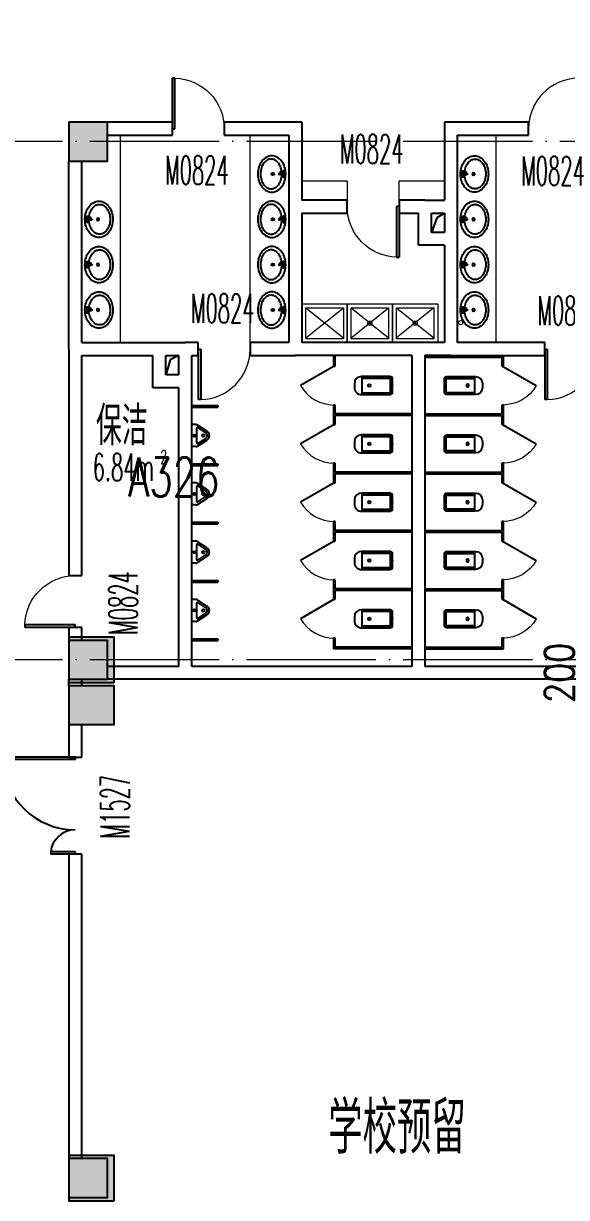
# Model space of a CAD drawing. Extents: x 1417642 to 3570900, y 124798 to 1191112.
# Drawn here: x 1456410 to 1464797, y 461495 to 479620 of the extents above; entities that cross this region are included whole.
import ezdxf

# ---------------------------------------------------------------- set-up
doc = ezdxf.new("R2010")
doc.units = 0
doc.header["$LTSCALE"] = 1000
doc.header["$MEASUREMENT"] = 0
doc.linetypes.add('DOTE', pattern=[2.42, 2, -0.2, 0.02, -0.2])
doc.layers.get('0').update_dxf_attribs({"linetype": 'CONTINUOUS'})
doc.layers.get('Defpoints').update_dxf_attribs({"linetype": 'CONTINUOUS'})
for name, color, linetype in [('colu', 2, 'CONTINUOUS'), ('COLUMN', 9, 'CONTINUOUS'), ('DOTE', 1, 'DOTE'), ('LATRINE', 6, 'CONTINUOUS'), ('LVTRY', 6, 'CONTINUOUS'), ('PUB_DIM', 3, 'CONTINUOUS'), ('PUB_HATCH', 8, 'CONTINUOUS'), ('PUB_TEXT', 40, 'CONTINUOUS'), ('SPACE', 7, 'CONTINUOUS'), ('tiaozheng', 20, 'CONTINUOUS'), ('WALL', 4, 'CONTINUOUS'), ('WINDOW', 2, 'CONTINUOUS'), ('WINDOW_TEXT', 7, 'CONTINUOUS'), ('填充', 252, 'CONTINUOUS'), ('柱填充', 8, 'CONTINUOUS')]:
    doc.layers.add(name, color=color, linetype=linetype)
doc.styles.add('_TCH_SPACE', font='ROMANS', dxfattribs={"width": 0.7, "height": 5, "bigfont": 'Z'})
doc.styles.add('_TCH_WINDOW', font='ROMANS.shx', dxfattribs={"width": 0.7, "height": 400, "bigfont": 'Z.shx'})
doc.styles.add('DIM_FONT', font='SIMPLEX.shx', dxfattribs={"width": 0.8})
doc.styles.add('Z', font='ROMANS', dxfattribs={"width": 0.7, "bigfont": 'Z'})
doc.dimstyles.new('DIMN150', dxfattribs={"dimscale": 1.5, "dimtxt": 300, "dimasz": 100, "dimexe": 250, "dimexo": 300, "dimgap": 150, "dimtad": 1, "dimdec": 0, "dimzin": 0, "dimdsep": 46, "dimtxsty": 'DIM_FONT', "dimblk": 'ARCHTICK', "dimcen": 0.09, "dimdle": 1.5, "dimclrt": 7, "dimazin": 2, "dimtfac": 1, "dimtdec": 0, "dimtix": 1, "dimtmove": 2, "dimatfit": 3, "dimldrblk": 'ARCHTICK', "dimfxl": 1, "dimtolj": 1, "dimtzin": 0, "dimarcsym": 0})

# ---------------------------------------------------------------- blocks, each defined once
blk = doc.blocks.new('896')
at = {"layer": '柱填充'}
h = blk.add_hatch(color=256, dxfattribs=at)
h.paths.add_polyline_path([(1580873, 568265), (1580873, 568965), (1580273, 568965), (1580273, 568265)])
h.paths.add_polyline_path([(1572873, 568265), (1572873, 568965), (1572273, 568965), (1572273, 568265)])
h.paths.add_polyline_path([(1564873, 568265), (1564873, 568965), (1564273, 568965), (1564273, 568265)])
h.paths.add_polyline_path([(1556873, 568265), (1556873, 568965), (1556273, 568965), (1556273, 568265)])
h.paths.add_polyline_path([(1546873, 568265), (1546873, 568965), (1546273, 568965), (1546273, 568265)])
h.paths.add_polyline_path([(1536873, 568265), (1536873, 568965), (1536273, 568965), (1536273, 568265)])
h.paths.add_polyline_path([(1533273, 568265), (1533273, 568965), (1532673, 568965), (1532673, 568265)])
h.paths.add_polyline_path([(1523273, 568365), (1523273, 568965), (1522673, 568965), (1522673, 568365)])
h.paths.add_polyline_path([(1590123, 558965), (1589423, 558965), (1589423, 558365), (1590123, 558365)])
h.paths.add_polyline_path([(1580923, 558365), (1580923, 559065), (1580223, 559065), (1580223, 558365)])
h.paths.add_polyline_path([(1572923, 558365), (1572923, 559065), (1572223, 559065), (1572223, 558365)])
h.paths.add_polyline_path([(1564923, 558365), (1564923, 559065), (1564223, 559065), (1564223, 558365)])
h.paths.add_polyline_path([(1556923, 558365), (1556923, 559065), (1556223, 559065), (1556223, 558365)])
h.paths.add_polyline_path([(1546923, 558365), (1546923, 559065), (1546223, 559065), (1546223, 558365)])
h.paths.add_polyline_path([(1536873, 558365), (1536873, 558965), (1536273, 558965), (1536273, 558365)])
h.paths.add_polyline_path([(1533273, 558365), (1533273, 558965), (1532673, 558965), (1532673, 558365)])
h.paths.add_polyline_path([(1523372, 558965), (1522672, 558965), (1522672, 558365), (1523372, 558365)])
h.paths.add_polyline_path([(1590123, 554765), (1590123, 555365), (1589523, 555365), (1589523, 554765)])
h.paths.add_polyline_path([(1580873, 554765), (1580873, 555365), (1580273, 555365), (1580273, 554765)])
h.paths.add_polyline_path([(1572873, 554765), (1572873, 555365), (1572273, 555365), (1572273, 554765)])
h.paths.add_polyline_path([(1564873, 554765), (1564873, 555365), (1564273, 555365), (1564273, 554765)])
h.paths.add_polyline_path([(1556873, 554765), (1556873, 555365), (1556273, 555365), (1556273, 554765)])
h.paths.add_polyline_path([(1546873, 554765), (1546873, 555365), (1546273, 555365), (1546273, 554765)])
h.paths.add_polyline_path([(1536873, 554765), (1536873, 555365), (1536273, 555365), (1536273, 554765)])
h.paths.add_polyline_path([(1533273, 554765), (1533273, 555365), (1532673, 555365), (1532673, 554765)])
h.paths.add_polyline_path([(1523372, 555365), (1522672, 555365), (1522672, 554765), (1523372, 554765)])
h.paths.add_polyline_path([(1590123, 546765), (1590123, 547365), (1589523, 547365), (1589523, 546765)])
h.paths.add_polyline_path([(1580873, 546765), (1580873, 547365), (1580273, 547365), (1580273, 546765)])
h.paths.add_polyline_path([(1572873, 546765), (1572873, 547365), (1572273, 547365), (1572273, 546765)])
h.paths.add_polyline_path([(1564873, 546765), (1564873, 547365), (1564273, 547365), (1564273, 546765)])
h.paths.add_polyline_path([(1556873, 546765), (1556873, 547365), (1556273, 547365), (1556273, 546765)])
h.paths.add_polyline_path([(1546873, 546715), (1546873, 547415), (1546173, 547415), (1546173, 546715)])
h.paths.add_polyline_path([(1536973, 546715), (1536973, 547415), (1536273, 547415), (1536273, 546715)])
h.paths.add_polyline_path([(1533273, 546715), (1533273, 547415), (1532573, 547415), (1532573, 546715)])
h.paths.add_polyline_path([(1523372, 547365), (1522672, 547365), (1522672, 546765), (1523372, 546765)])
h.paths.add_polyline_path([(1546873, 539365), (1546173, 539365), (1546173, 538765), (1546873, 538765)])
h.paths.add_polyline_path([(1536973, 538715), (1536973, 539415), (1536273, 539415), (1536273, 538715)])
h.paths.add_polyline_path([(1533273, 538715), (1533273, 539415), (1532573, 539415), (1532573, 538715)])
h.paths.add_polyline_path([(1523372, 539365), (1522672, 539365), (1522672, 538765), (1523372, 538765)])
h.paths.add_polyline_path([(1546873, 531365), (1546173, 531365), (1546173, 530765), (1546873, 530765)])
h.paths.add_polyline_path([(1536973, 530715), (1536973, 531415), (1536273, 531415), (1536273, 530715)])
h.paths.add_polyline_path([(1533273, 530715), (1533273, 531415), (1532573, 531415), (1532573, 530715)])
h.paths.add_polyline_path([(1523372, 531365), (1522672, 531365), (1522672, 530765), (1523372, 530765)])
h.paths.add_polyline_path([(1546873, 523365), (1546173, 523365), (1546173, 522765), (1546873, 522765)])
h.paths.add_polyline_path([(1536973, 522715), (1536973, 523415), (1536273, 523415), (1536273, 522715)])
h.paths.add_polyline_path([(1533273, 522715), (1533273, 523415), (1532573, 523415), (1532573, 522715)])
h.paths.add_polyline_path([(1523372, 523365), (1522672, 523365), (1522672, 522765), (1523372, 522765)])
h.paths.add_polyline_path([(1546873, 515365), (1546173, 515365), (1546173, 514765), (1546873, 514765)])
h.paths.add_polyline_path([(1536973, 514715), (1536973, 515415), (1536273, 515415), (1536273, 514715)])
h.paths.add_polyline_path([(1533273, 514715), (1533273, 515415), (1532573, 515415), (1532573, 514715)])
h.paths.add_polyline_path([(1523372, 515365), (1522672, 515365), (1522672, 514765), (1523372, 514765)])
h.paths.add_polyline_path([(1546873, 507365), (1546173, 507365), (1546173, 506765), (1546873, 506765)])
h.paths.add_polyline_path([(1536973, 506715), (1536973, 507415), (1536273, 507415), (1536273, 506715)])
h.paths.add_polyline_path([(1533273, 506715), (1533273, 507415), (1532573, 507415), (1532573, 506715)])
h.paths.add_polyline_path([(1523372, 507365), (1522672, 507365), (1522672, 506765), (1523372, 506765)])
h.paths.add_polyline_path([(1546873, 499365), (1546173, 499365), (1546173, 498765), (1546873, 498765)])
h.paths.add_polyline_path([(1536973, 498715), (1536973, 499415), (1536273, 499415), (1536273, 498715)])
h.paths.add_polyline_path([(1533273, 498715), (1533273, 499415), (1532573, 499415), (1532573, 498715)])
h.paths.add_polyline_path([(1523372, 499365), (1522672, 499365), (1522672, 498765), (1523372, 498765)])
h.paths.add_polyline_path([(1546873, 490765), (1546873, 491365), (1546273, 491365), (1546273, 490765)])
h.paths.add_polyline_path([(1536873, 490765), (1536873, 491365), (1536273, 491365), (1536273, 490765)])
h.paths.add_polyline_path([(1533273, 490765), (1533273, 491365), (1532673, 491365), (1532673, 490765)])
h.paths.add_polyline_path([(1523273, 490765), (1523273, 491365), (1522673, 491365), (1522673, 490765)])
at = {"layer": 'colu'}
for points in [[(1536873, 554765), (1536873, 555365), (1536273, 555365), (1536273, 554765)], [(1536973, 546715), (1536973, 547415), (1536273, 547415), (1536273, 546715)], [(1536973, 538715), (1536973, 539415), (1536273, 539415), (1536273, 538715)]]:
    blk.add_lwpolyline(points, close=True, dxfattribs=at)
blk = doc.blocks.new('_ArchTick')
at = {"color": 0, "linetype": 'ByBlock', "const_width": 0.4}
blk.add_lwpolyline([(-0.5, -0.5), (0.5, 0.5)], dxfattribs=at)
blk = doc.blocks.new('*D1549')
at = {"layer": 'Defpoints', "color": 0}
for p in [(1465136, 469695), (1465579, 469695), (1465579, 469495)]:
    blk.add_point(p, dxfattribs=at)
at = {"layer": 'PUB_DIM', "color": 0, "lineweight": -2}
for p, q in [((1465136, 469695), (1465136, 469845)), ((1465129, 469695), (1464761, 469695)), ((1465136, 469495), (1465136, 469695)), ((1465129, 469495), (1464761, 469495)), ((1465136, 469495), (1465136, 469345))]:
    blk.add_line(p, q, dxfattribs=at)
at = {"layer": 'PUB_DIM', "color": 0, "lineweight": -2, "xscale": 150, "yscale": 150, "zscale": 150}
for p, rotation in [((1465136, 469695), 270), ((1465136, 469495), 90)]:
    blk.add_blockref('_ArchTick', p, dxfattribs=dict(at, rotation=rotation))
at = {"layer": 'PUB_DIM', "color": 7, "insert": (1464686, 469595), "char_height": 450, "attachment_point": 5, "rotation": 90, "style": 'DIM_FONT'}
blk.add_mtext('\\A1;200', dxfattribs=at)
blk = doc.blocks.new('_FZH')
blk.add_lwpolyline([(-0.5, -0.5), (0.5, -0.5), (0.5, 0.5), (-0.5, 0.5)], close=True)
at = {"layer": 'PUB_HATCH'}
blk.add_solid([(-0.5, -0.5), (0.5, -0.5), (-0.5, 0.5), (0.5, 0.5)], dxfattribs=at)
blk = doc.blocks.new('$DorLib2D$00000225')
at = {"color": 0}
for p, q in [((0.475, -0.001), (0.475, 0.752)), ((0.475, 0.752), (0.5, 0.752)), ((0.5, -0.001), (0.5, 0.752)), ((-0.5, 0), (-0.5, 0.252)), ((-0.475, 0.252), (-0.5, 0.252)), ((-0.475, 0), (-0.475, 0.252)), ((-0.475, 0), (-0.5, 0)), ((0.475, -0.001), (0.5, -0.001))]:
    blk.add_line(p, q, dxfattribs=at)
for centre, radius, start, end in [((0.505, -0.002), 0.755, 92.2493, 179.7238), ((-0.501, 0.003), 0.251, 359.7899, 84.0974)]:
    blk.add_arc(centre, radius, start, end, dxfattribs=at)
blk = doc.blocks.new('$lvtry$00000200')
for p, q in [((-140, -40, 0), (-140, -480, 0)), ((-110, -40, 0), (-110, -470, 0)), ((100, 0, 0), (-100, 0, 0)), ((100, -30, 0), (-100, -30, 0)), ((110, -470, 0), (110, -40, 0)), ((140, -480, 0), (140, -40, 0)), ((140, -470, 0), (-140, -470, 0)), ((-30, -590, 0), (30, -590, 0))]:
    blk.add_line(p, q)
blk.add_circle((0, -359, 0), 20)
for centre, radius, start, end in [((-100, -40, 0), 40, 90, 180), ((-100, -40, 0), 10, 90, 180), ((100, -40, 0), 40, 0, 90), ((100, -40, 0), 10, 0, 90), ((-30, -480, 0), 110, 180, 270), ((30, -480, 0), 110, 270, 0)]:
    blk.add_arc(centre, radius, start, end)
blk.add_point((0, 0))
blk = doc.blocks.new('$TCHSYS$APDOOR2D')
blk.add_line((0.5, 0), (0, 0.866))
at = {"lineweight": 13}
blk.add_arc((0.5, 0), 1, 120, 180, dxfattribs=at)
blk = doc.blocks.new('$lvtry$00000219')
for p, q in [((-170, 0, 0), (170, 0, 0)), ((-170, -61, 0), (-170, 0, 0)), ((170, -61, 0), (170, 0, 0)), ((-162, -88, 0), (-69, -231, 0)), ((-124, -91, 0), (-43, -216, 0)), ((-116, -76, 0), (116, -76, 0)), ((43, -216, 0), (124, -91, 0)), ((69, -231, 0), (162, -88, 0))]:
    blk.add_line(p, q)
for centre, radius in [((0, -177, 0), 20), ((0, -38, 0), 17.7)]:
    blk.add_circle(centre, radius)
for centre, radius, start, end in [((-120, -61, 0), 50, 180, 213.0863), ((-116, -86, 0), 10, 90, 213.0863), ((116, -86, 0), 10, 326.9137, 90), ((120, -61, 0), 50, 326.9137, 0), ((0, -191, 0), 80, 210, 330), ((0, -191, 0), 50, 210, 330)]:
    blk.add_arc(centre, radius, start, end)
blk.add_point((0, -38, 0))
blk = doc.blocks.new('$lvtry$00000193')
for p, q in [((-17, -43, 0), (-17, -33, 0)), ((17, -43, 0), (17, -33, 0))]:
    blk.add_line(p, q)
at = {"elevation": 0}
blk.add_lwpolyline([(280, -215, 0.12431), (260, -136, 0.105707), (198, -63, 0.086941), (110, -17, 0.077137), (0, 0, 0.077137), (-110, -17, 0.086941), (-198, -63, 0.105707), (-260, -136, 0.12431), (-280, -215, 0.12431), (-260, -294, 0.105707), (-198, -367, 0.086941), (-110, -413, 0.077137), (0, -430, 0.077137), (110, -413, 0.086941), (198, -367, 0.105707), (260, -294, 0.12431)], format="xyb", close=True, dxfattribs=at)
blk.add_lwpolyline([(-25, -61, 0.056876), (-95, -75, 0.086941), (-168, -113, 0.105707), (-216, -170, 0.12431), (-230, -225, 0.12431), (-216, -280, 0.105707), (-168, -337, 0.086941), (-95, -375, 0.077137), (0, -390, 0.077137), (95, -375, 0.086941), (168, -337, 0.105707), (216, -280, 0.12431), (230, -225, 0.12431), (216, -170, 0.105707), (168, -113, 0.086941), (95, -75, 0.06676), (13, -60, 0.06676)], format="xyb", dxfattribs=at)
for centre, radius in [((0, -200, 0), 20), ((0, -43, 0), 16.7)]:
    blk.add_circle(centre, radius)
for centre, radius, start, end in [((-40, -34, 0), 10.1, 106.6096, 258.1648), ((-64, 234, 0), 259, 274.7069, 282.3732), ((-75, -213, 0), 173, 71.36, 79.1873), ((-29, -80, 0), 6.77, 155.344, 308.3224), ((-171, 19, 0), 166, 324.8411, 338.1337), ((-171, 19, 0), 170, 324.8411, 331.3523), ((-29, -80, 0), 3.37, 155.344, 308.3224), ((100, -194, 0), 170, 132.3141, 138.8253), ((100, -194, 0), 166, 125.5327, 138.8253), ((-12, -58, 0), 10.6, 201.8924, 261.774), ((0, -33, 0), 16.7, 0, 180), ((-381, -115, 0), 372, 2.3982, 6.7627), ((0, -96, 0), 9.9, 201.7837, 338.2163), ((64, 234, 0), 259, 257.6268, 265.2931), ((381, -115, 0), 372, 170.1008, 177.6018), ((75, -213, 0), 173, 100.8127, 110.4191), ((40, -34, 0), 10.1, 281.8352, 73.3904)]:
    blk.add_arc(centre, radius, start, end)
blk.add_point((0, -33, 0))
blk = doc.blocks.new('$DorLib2D$00000001')
for p, q in [((0.45, 0.975), (0.5, 0.975)), ((0.45, 0), (0.45, 0.975)), ((0.5, 0), (0.5, 0.975)), ((0.5, 0), (0.45, 0))]:
    blk.add_line(p, q)
at = {"lineweight": 13}
blk.add_arc((0.475, 0), 0.975, 91.4693, 180, dxfattribs=at)

msp = doc.modelspace()

# ---------------------------------------------------------------- linework, layer by layer
at = {"layer": 'DOTE', "lineweight": 0}
for points in [[(1597373.8, 477795.5), (1432083.9, 477795.5)], [(1597373.8, 469795.5), (1432083.9, 469795.5)], [(1597373.8, 469795.5), (1432083.9, 469795.5)]]:
    msp.add_lwpolyline(points, dxfattribs=at)
at = {"layer": 'LATRINE'}
for p, q in [((1461197.8, 474480), (1461197.8, 474330)), ((1461222.8, 474480), (1461197.8, 474480)), ((1461197.8, 474330), (1461222.8, 474330)), ((1461222.8, 474330), (1461222.8, 474480)), ((1462610.3, 474492.5), (1463822.8, 474492.5)), ((1462610.3, 474492.5), (1462610.3, 474467.5)), ((1462610.3, 474467.5), (1463797.8, 474467.5)), ((1463797.8, 474467.5), (1463797.8, 474330)), ((1463797.8, 474330), (1463822.8, 474330)), ((1463822.8, 474330), (1463822.8, 474492.5)), ((1459010.3, 473720.5), (1459410.3, 473720.5)), ((1459010.3, 473720.5), (1459010.3, 473695.5)), ((1459010.3, 473695.5), (1459410.3, 473695.5)), ((1459410.3, 473720.5), (1459410.3, 473695.5)), ((1461222.8, 473730), (1461197.8, 473730)), ((1461197.8, 473730), (1461197.8, 473580)), ((1461222.8, 473592.5), (1461222.8, 473730)), ((1462410.3, 473592.5), (1461222.8, 473592.5)), ((1462410.3, 473567.5), (1462410.3, 473592.5)), ((1462610.3, 473592.5), (1463797.8, 473592.5)), ((1462610.3, 473592.5), (1462610.3, 473567.5)), ((1463822.8, 473730), (1463797.8, 473730)), ((1463797.8, 473730), (1463797.8, 473592.5)), ((1463822.8, 473580), (1463822.8, 473730)), ((1461197.8, 473580), (1461197.8, 473430)), ((1461197.8, 473430), (1461222.8, 473430)), ((1462410.3, 473567.5), (1461222.8, 473567.5)), ((1461222.8, 473430), (1461222.8, 473567.5)), ((1462610.3, 473567.5), (1463797.8, 473567.5)), ((1463797.8, 473567.5), (1463797.8, 473430)), ((1463797.8, 473430), (1463822.8, 473430)), ((1463822.8, 473430), (1463822.8, 473580)), ((1459010.3, 472820.5), (1459410.3, 472820.5)), ((1459010.3, 472820.5), (1459010.3, 472795.5)), ((1459010.3, 472795.5), (1459410.3, 472795.5)), ((1459410.3, 472820.5), (1459410.3, 472795.5)), ((1461222.8, 472830), (1461197.8, 472830)), ((1461197.8, 472830), (1461197.8, 472680)), ((1461222.8, 472692.5), (1461222.8, 472830)), ((1462410.3, 472692.5), (1461222.8, 472692.5)), ((1462410.3, 472667.5), (1462410.3, 472692.5)), ((1462610.3, 472692.5), (1463797.8, 472692.5)), ((1462610.3, 472692.5), (1462610.3, 472667.5)), ((1463822.8, 472830), (1463797.8, 472830)), ((1463797.8, 472830), (1463797.8, 472692.5)), ((1463822.8, 472680), (1463822.8, 472830)), ((1461197.8, 472680), (1461197.8, 472530)), ((1461197.8, 472530), (1461222.8, 472530)), ((1462410.3, 472667.5), (1461222.8, 472667.5)), ((1461222.8, 472530), (1461222.8, 472667.5)), ((1462610.3, 472667.5), (1463797.8, 472667.5)), ((1463797.8, 472667.5), (1463797.8, 472530)), ((1463797.8, 472530), (1463822.8, 472530)), ((1463822.8, 472530), (1463822.8, 472680)), ((1459010.3, 471920.5), (1459410.3, 471920.5)), ((1459010.3, 471920.5), (1459010.3, 471895.5)), ((1459010.3, 471895.5), (1459410.3, 471895.5)), ((1459410.3, 471920.5), (1459410.3, 471895.5)), ((1461222.8, 471930), (1461197.8, 471930)), ((1461197.8, 471930), (1461197.8, 471780)), ((1461197.8, 471780), (1461197.8, 471630)), ((1461222.8, 471792.5), (1461222.8, 471930)), ((1462410.3, 471792.5), (1461222.8, 471792.5)), ((1462410.3, 471767.5), (1462410.3, 471792.5)), ((1462610.3, 471792.5), (1463797.8, 471792.5)), ((1462610.3, 471792.5), (1462610.3, 471767.5)), ((1463822.8, 471930), (1463797.8, 471930)), ((1463797.8, 471930), (1463797.8, 471792.5)), ((1463822.8, 471780), (1463822.8, 471930)), ((1463822.8, 471630), (1463822.8, 471780)), ((1461197.8, 471630), (1461222.8, 471630)), ((1462410.3, 471767.5), (1461222.8, 471767.5)), ((1461222.8, 471630), (1461222.8, 471767.5)), ((1462610.3, 471767.5), (1463797.8, 471767.5)), ((1463797.8, 471767.5), (1463797.8, 471630)), ((1463797.8, 471630), (1463822.8, 471630)), ((1459010.3, 471020.5), (1459410.3, 471020.5)), ((1459010.3, 471020.5), (1459010.3, 470995.5)), ((1459010.3, 470995.5), (1459410.3, 470995.5)), ((1459410.3, 471020.5), (1459410.3, 470995.5)), ((1461222.8, 471030), (1461197.8, 471030)), ((1461197.8, 471030), (1461197.8, 470880)), ((1461197.8, 470880), (1461197.8, 470730)), ((1461222.8, 470892.5), (1461222.8, 471030)), ((1462410.3, 470892.5), (1461222.8, 470892.5)), ((1462410.3, 470867.5), (1462410.3, 470892.5)), ((1462610.3, 470892.5), (1463797.8, 470892.5)), ((1462610.3, 470892.5), (1462610.3, 470867.5)), ((1463822.8, 471030), (1463797.8, 471030)), ((1463797.8, 471030), (1463797.8, 470892.5)), ((1463822.8, 470880), (1463822.8, 471030)), ((1463822.8, 470730), (1463822.8, 470880)), ((1461197.8, 470730), (1461222.8, 470730)), ((1462410.3, 470867.5), (1461222.8, 470867.5)), ((1461222.8, 470730), (1461222.8, 470867.5)), ((1462610.3, 470867.5), (1463797.8, 470867.5)), ((1463797.8, 470867.5), (1463797.8, 470730)), ((1463797.8, 470730), (1463822.8, 470730)), ((1459010.3, 470120.5), (1459410.3, 470120.5)), ((1459010.3, 470120.5), (1459010.3, 470095.5)), ((1459010.3, 470095.5), (1459410.3, 470095.5)), ((1459410.3, 470120.5), (1459410.3, 470095.5)), ((1461222.8, 470130), (1461197.8, 470130)), ((1461197.8, 470130), (1461197.8, 469967.5)), ((1462410.3, 469967.5), (1461197.8, 469967.5)), ((1461222.8, 469992.5), (1461222.8, 470130)), ((1462410.3, 469992.5), (1461222.8, 469992.5)), ((1462410.3, 469967.5), (1462410.3, 469992.5)), ((1462610.3, 469992.5), (1463797.8, 469992.5)), ((1462610.3, 469992.5), (1462610.3, 469967.5)), ((1462610.3, 469967.5), (1463822.8, 469967.5)), ((1463822.8, 470130), (1463797.8, 470130)), ((1463797.8, 470130), (1463797.8, 469992.5)), ((1463822.8, 469967.5), (1463822.8, 470130))]:
    msp.add_line(p, q, dxfattribs=at)
at = {"layer": 'LATRINE', "lineweight": 0}
for points in [[(1457910.3, 474692.5), (1457910.3, 477895.5)], [(1459910.3, 474692.5), (1459910.3, 477895.5)], [(1463710.3, 474692.5), (1463710.3, 477895.5)]]:
    msp.add_lwpolyline(points, dxfattribs=at)
at = {"layer": 'LVTRY', "lineweight": 0}
for p, q in [((1461350.3, 475224.2), (1460770.3, 474760.6)), ((1461350.3, 474760.6), (1460770.3, 475224.2)), ((1462050.3, 475224.2), (1461470.3, 474760.6)), ((1462050.3, 474760.6), (1461470.3, 475224.2)), ((1462750.3, 475232.2), (1462170.3, 474768.6)), ((1462750.3, 474760.6), (1462170.3, 475224.2))]:
    msp.add_line(p, q, dxfattribs=at)
for points in [[(1461410.3, 476892.5), (1460710.3, 476892.5), (1460710.3, 477192.2), (1461410.3, 477192.2)], [(1462910.3, 476892.5), (1462210.3, 476892.5), (1462210.3, 477192.2), (1462910.3, 477192.2)], [(1460710.3, 475292.2), (1461410.3, 475292.2), (1461410.3, 474692.5), (1460710.3, 474692.5)], [(1460770.3, 475232.2), (1461350.3, 475232.2), (1461350.3, 474752.5), (1460770.3, 474752.5)], [(1461410.3, 475292.2), (1462110.3, 475292.2), (1462110.3, 474692.5), (1461410.3, 474692.5)], [(1461470.3, 475232.2), (1462050.3, 475232.2), (1462050.3, 474752.5), (1461470.3, 474752.5)], [(1462110.3, 475292.2), (1462810.3, 475292.2), (1462810.3, 474692.5), (1462110.3, 474692.5)], [(1462170.3, 475232.2), (1462750.3, 475232.2), (1462750.3, 474752.5), (1462170.3, 474752.5)]]:
    msp.add_lwpolyline(points, close=True, dxfattribs=at)
for centre in [(1461760.3, 474992.4), (1462460.3, 474992.4), (1463160.3, 475000.4)]:
    msp.add_circle(centre, 32.1, dxfattribs=at)
at = {"layer": 'tiaozheng', "color": 2}
for p, q in [((1462910.3, 476692.5), (1462791.7, 476618.4)), ((1462791.7, 476618.4), (1462710.3, 476395.5)), ((1458678.1, 474429.5), (1458610.3, 474195.5)), ((1458810.3, 474492.5), (1458678.1, 474429.5))]:
    msp.add_line(p, q, dxfattribs=at)
at = {"layer": 'WALL'}
for p, q in [((1458710.3, 478095.5), (1457710.3, 478095.5)), ((1458710.3, 477895.5), (1458710.3, 478095.5)), ((1460710.3, 478095.5), (1459510.3, 478095.5)), ((1459510.3, 478095.5), (1459510.3, 477895.5)), ((1460710.3, 478095.5), (1460710.3, 476892.5)), ((1462910.3, 478095.5), (1462910.3, 476892.5)), ((1464210.3, 478095.5), (1462910.3, 478095.5)), ((1464210.3, 477895.5), (1464210.3, 478095.5)), ((1457710.3, 477895.5), (1458710.3, 477895.5)), ((1459510.3, 477895.5), (1460510.3, 477895.5)), ((1460510.3, 477895.5), (1460510.3, 476792.5)), ((1463110.3, 477895.5), (1463110.3, 476792.5)), ((1463110.3, 477895.5), (1464210.3, 477895.5)), ((1457110.3, 474592.5), (1457110.3, 477495.5)), ((1457310.3, 474692.5), (1457310.3, 477495.5)), ((1461410.3, 476892.5), (1460710.3, 476892.5)), ((1461410.3, 476692.5), (1461410.3, 476892.5)), ((1462610.3, 476892.5), (1462210.3, 476892.5)), ((1462210.3, 476892.5), (1462210.3, 476692.5)), ((1462610.3, 476892.5), (1462910.3, 476892.5)), ((1460510.3, 476792.5), (1460510.3, 474692.5)), ((1460710.3, 476692.5), (1461410.3, 476692.5)), ((1460710.3, 476692.5), (1460710.3, 474692.5)), ((1462210.3, 476692.5), (1462510.3, 476692.5)), ((1462510.3, 476195.5), (1462510.3, 476692.5)), ((1462710.3, 476395.5), (1462710.3, 476692.5)), ((1462710.3, 476692.5), (1462910.3, 476692.5)), ((1462910.3, 476692.5), (1462910.3, 476395.5)), ((1463110.3, 476792.5), (1463110.3, 476295.5)), ((1462910.3, 476395.5), (1462710.3, 476395.5)), ((1462910.3, 476195.5), (1462510.3, 476195.5)), ((1462910.3, 476195.5), (1462910.3, 474692.5)), ((1463110.3, 476295.5), (1463110.3, 474692.5)), ((1457310.3, 474692.5), (1458510.3, 474692.5)), ((1458510.3, 474692.5), (1458910.3, 474692.5)), ((1459110.3, 474692.5), (1458910.3, 474692.5)), ((1459110.3, 474492.5), (1459110.3, 474692.5)), ((1460510.3, 474692.5), (1459910.3, 474692.5)), ((1459910.3, 474692.5), (1459910.3, 474492.5)), ((1462510.3, 474692.5), (1460710.3, 474692.5)), ((1462910.3, 474692.5), (1462510.3, 474692.5)), ((1464460.3, 474692.5), (1463110.3, 474692.5)), ((1464460.3, 474492.5), (1464460.3, 474692.5)), ((1457110.3, 474592.5), (1457110.3, 471095.5)), ((1457310.3, 471095.5), (1457310.3, 474492.5)), ((1457310.3, 474492.5), (1458410.3, 474492.5)), ((1458410.3, 473995.5), (1458410.3, 474492.5)), ((1458610.3, 474195.5), (1458610.3, 474492.5)), ((1458610.3, 474492.5), (1458810.3, 474492.5)), ((1458810.3, 474195.5), (1458810.3, 474492.5)), ((1459010.3, 474492.5), (1459110.3, 474492.5)), ((1459010.3, 474095.5), (1459010.3, 474492.5)), ((1459910.3, 474492.5), (1460610.3, 474492.5)), ((1462410.3, 474492.5), (1460610.3, 474492.5)), ((1462410.3, 474492.5), (1462410.3, 469695.5)), ((1462610.3, 474492.5), (1462610.3, 469695.5)), ((1463010.3, 474492.5), (1462610.3, 474492.5)), ((1463010.3, 474492.5), (1464460.3, 474492.5)), ((1458810.3, 474195.5), (1458610.3, 474195.5)), ((1458810.3, 473995.5), (1458410.3, 473995.5)), ((1458810.3, 469695.5), (1458810.3, 473995.5)), ((1459010.3, 469695.5), (1459010.3, 474095.5)), ((1457110.3, 471095.5), (1457310.3, 471095.5)), ((1457310.3, 470295.5), (1457110.3, 470295.5)), ((1457110.3, 470295.5), (1457110.3, 470095.5)), ((1457310.3, 470095.5), (1457310.3, 470295.5)), ((1458810.3, 469695.5), (1457710.3, 469695.5)), ((1462410.3, 469695.5), (1459010.3, 469695.5)), ((1467110.3, 469695.5), (1462610.3, 469695.5)), ((1457110.3, 469395.5), (1457110.3, 469495.5)), ((1457310.3, 469395.5), (1457310.3, 469495.5)), ((1458910.3, 469495.5), (1457710.3, 469495.5)), ((1462510.3, 469495.5), (1458910.3, 469495.5)), ((1467110.3, 469495.5), (1462510.3, 469495.5)), ((1457110.3, 468795.5), (1457110.3, 468295.5)), ((1457310.3, 468295.5), (1457310.3, 468795.5)), ((1457110.3, 468295.5), (1457310.3, 468295.5)), ((1457310.3, 466795.5), (1457110.3, 466795.5)), ((1457110.3, 466795.5), (1457110.3, 462095.5)), ((1457310.3, 462095.5), (1457310.3, 466795.5))]:
    msp.add_line(p, q, dxfattribs=at)

# ---------------------------------------------------------------- block references
at = {"layer": 'COLUMN', "lineweight": 0, "xscale": 600, "yscale": 600, "zscale": 600}
for p in [(1457410.3, 477795.5), (1457410.3, 469795.5), (1457410.3, 461795.5)]:
    msp.add_blockref('_FZH', p, dxfattribs=at)
at = {"layer": 'COLUMN', "xscale": 700, "yscale": 600, "zscale": 600}
msp.add_blockref('_FZH', (1457460.3, 469095.5, 0), dxfattribs=at)
at = {"layer": 'LATRINE', "lineweight": 0, "xscale": 600, "zscale": 25, "rotation": 90}
for p, yscale in [((1461210.3, 474030), 600), ((1463810.3, 474030), -600), ((1461210.3, 473130), 600), ((1463810.3, 473130), -600), ((1461210.3, 472230), 600), ((1463810.3, 472230), -600), ((1461210.3, 471330), 600), ((1463810.3, 471330), -600), ((1461210.3, 470430), 600), ((1463810.3, 470430), -600)]:
    msp.add_blockref('$TCHSYS$APDOOR2D', p, dxfattribs=dict(at, yscale=yscale))
at = {"layer": 'LVTRY', "lineweight": 0}
for name, p, rotation in [('$lvtry$00000193', (1460460.3, 477296.4), 270), ('$lvtry$00000193', (1460460.3, 476596.4), 270), ('$lvtry$00000193', (1460460.3, 475896.4), 270), ('$lvtry$00000193', (1460460.3, 475196.4), 270), ('$lvtry$00000200', (1462110.3, 474030), 270), ('$lvtry$00000219', (1459010.3, 473258), 90.00000000000001), ('$lvtry$00000200', (1462110.3, 473130), 270), ('$lvtry$00000219', (1459010.3, 472358), 90.00000000000001), ('$lvtry$00000200', (1462110.3, 472230), 270), ('$lvtry$00000219', (1459010.3, 471458), 90.00000000000001), ('$lvtry$00000200', (1462110.3, 471330), 270), ('$lvtry$00000219', (1459010.3, 470558, 0), 90.00000000000001), ('$lvtry$00000200', (1462110.3, 470430), 270)]:
    msp.add_blockref(name, p, dxfattribs=dict(at, rotation=rotation))
at = {"layer": 'LVTRY', "lineweight": 0, "rotation": 270}
for name, p, yscale in [('$lvtry$00000193', (1463160.3, 477296.4), -0.9999999999999998), ('$lvtry$00000193', (1457360.3, 476596.4), -0.9999999999999998), ('$lvtry$00000193', (1463160.3, 476596.4), -0.9999999999999998), ('$lvtry$00000193', (1457360.3, 475896.4), -0.9999999999999998), ('$lvtry$00000193', (1463160.3, 475896.4), -0.9999999999999998), ('$lvtry$00000193', (1457360.3, 475196.4), -0.9999999999999998), ('$lvtry$00000193', (1463160.3, 475196.4), -0.9999999999999998), ('$lvtry$00000200', (1462910.3, 474030), -0.9999999999999996), ('$lvtry$00000200', (1462910.3, 473130), -0.9999999999999996), ('$lvtry$00000200', (1462910.3, 472230), -0.9999999999999996), ('$lvtry$00000200', (1462910.3, 471330), -0.9999999999999996), ('$lvtry$00000200', (1462910.3, 470430), -0.9999999999999996)]:
    msp.add_blockref(name, p, dxfattribs=dict(at, yscale=yscale))
at = {"layer": 'tiaozheng'}
msp.add_blockref('896', (-79162.5, -77269.7), dxfattribs=at)
at = {"layer": 'WINDOW', "lineweight": 0}
ref = msp.add_blockref('$DorLib2D$00000001', (1459110.3, 477995.5), dxfattribs=dict(at, xscale=800, yscale=-800, zscale=800, rotation=180))
ref.add_attrib('A', 'M0824', (1458595.8, 477132.7), dxfattribs={"layer": 'WINDOW_TEXT', "lineweight": 0, "height": 446.25, "style": '_TCH_WINDOW', "width": 0.494118})
ref = msp.add_blockref('$DorLib2D$00000001', (1464610.3, 477995.5), dxfattribs=dict(at, xscale=-800, yscale=-800, zscale=-800, rotation=180))
ref.add_attrib('A', 'M0824', (1464095.8, 477121.1), dxfattribs={"layer": 'WINDOW_TEXT', "lineweight": 0, "height": 446.25, "style": '_TCH_WINDOW', "width": 0.494118})
ref = msp.add_blockref('$DorLib2D$00000001', (1461810.3, 476792.5), dxfattribs=dict(at, xscale=800, yscale=-800, zscale=800))
ref.add_attrib('A', 'M0824', (1461295.8, 477457.9), dxfattribs={"layer": 'WINDOW_TEXT', "lineweight": 0, "height": 446.25, "style": '_TCH_WINDOW', "width": 0.494118})
ref = msp.add_blockref('$DorLib2D$00000001', (1459510.3, 474592.5), dxfattribs=dict(at, xscale=-800, yscale=-800, zscale=-800))
ref.add_attrib('A', 'M0824', (1458995.8, 474999.6), dxfattribs={"layer": 'WINDOW_TEXT', "lineweight": 0, "height": 446.25, "style": '_TCH_WINDOW', "width": 0.494118})
ref = msp.add_blockref('$DorLib2D$00000001', (1464860.3, 474592.5), dxfattribs=dict(at, xscale=800, yscale=800, zscale=800, rotation=180))
ref.add_attrib('A', 'M0824', (1464345.8, 474964.8), dxfattribs={"layer": 'WINDOW_TEXT', "lineweight": 0, "height": 446.25, "style": '_TCH_WINDOW', "width": 0.494118})
ref = msp.add_blockref('$DorLib2D$00000001', (1457210.3, 470695.5), dxfattribs=dict(at, xscale=-800, yscale=800, zscale=-800, rotation=90))
ref.add_attrib('A', 'M0824', (1458173.1, 470181), dxfattribs={"layer": 'WINDOW_TEXT', "lineweight": 0, "height": 446.25, "rotation": 90, "style": '_TCH_WINDOW', "width": 0.494118})
ref = msp.add_blockref('$DorLib2D$00000225', (1457210.3, 467545.5), dxfattribs=dict(at, xscale=1500, yscale=1500, zscale=1500, rotation=90))
ref.add_attrib('A', 'M1527', (1458045.9, 467036.2), dxfattribs={"layer": 'WINDOW_TEXT', "lineweight": 0, "height": 446.25, "rotation": 90, "style": '_TCH_WINDOW', "width": 0.494118})

# ---------------------------------------------------------------- texts
at = {"layer": 'PUB_TEXT', "style": 'Z', "width": 0.7}
msp.add_text('保洁', height=600, dxfattribs=at).set_placement((1457529.9, 473108.4))
at = {"layer": 'PUB_TEXT', "color": 1, "lineweight": 60, "style": 'Z', "width": 0.7}
msp.add_text('A326', height=600, dxfattribs=at).set_placement((1458032.2, 472317.1))
at = {"layer": 'SPACE', "style": '_TCH_SPACE', "width": 0.525}
for s, height, p in [('6.84m', 420, (1457479.3, 472561.4)), ('2', 210, (1458529.3, 472823.9))]:
    msp.add_text(s, height=height, dxfattribs=at).set_placement(p)
at = {"layer": '填充', "insert": (1461115.3, 462971.7), "char_height": 800, "width": 8372.358, "attachment_point": 1, "style": '_TCH_WINDOW'}
msp.add_mtext('{\\C3;学校预留}', dxfattribs=at)

# ---------------------------------------------------------------- dimensions: what is measured, and where the dimension line sits
at = {"layer": 'PUB_DIM'}
dim = msp.add_aligned_dim(p1=(1465579.2, 469495.5), p2=(1465579.2, 469695.5), distance=443.5, dimstyle='DIMN150', dxfattribs=at)
dim.commit()
dim.dimension.update_dxf_attribs({"geometry": '*D1549', "text_midpoint": (1464685.6, 469595.5)})

doc.saveas('drawing.dxf')
